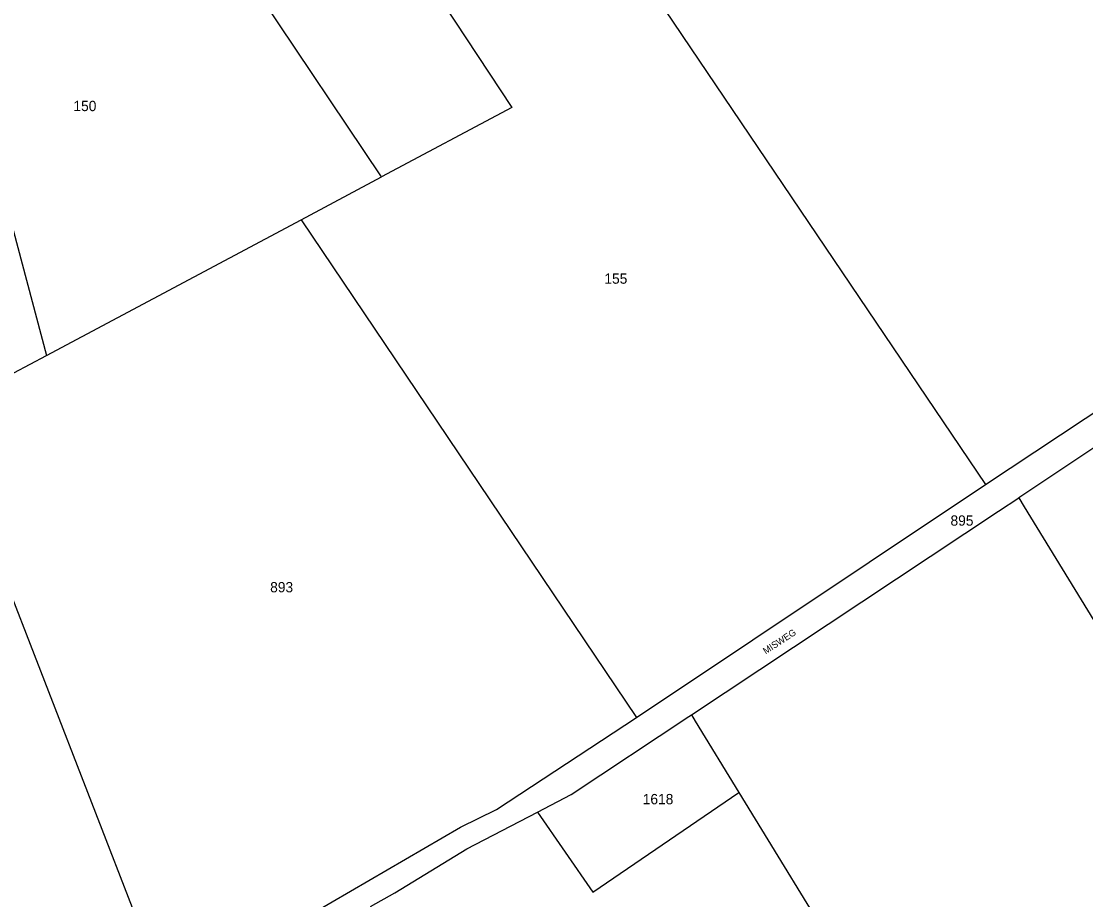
# Model space of a CAD drawing. Extents: x 191922 to 199923, y 328959 to 333350.
# Drawn here: x 193280.5 to 193559.7, y 329819.5 to 330050 of the extents above; entities that cross this region are included whole.
import ezdxf

# ---------------------------------------------------------------- set-up
doc = ezdxf.new("R2010")
doc.units = 0
for name, color, linetype in [('enkelbestemming', 7, 'Continuous'), ('Level 6', 7, 'Continuous'), ('Maatvoering_symbolen', 7, 'Continuous')]:
    doc.layers.add(name, color=color, linetype=linetype)

msp = doc.modelspace()

# ---------------------------------------------------------------- linework, layer by layer
at = {"layer": 'Level 6'}
for p, q in [((193399.18, 330127.39), (193533.36, 329928.43)), ((193399.18, 330127.39), (193533.36, 329928.43)), ((193374.99, 330009.16), (193328.61, 330078.41)), ((193353.91, 329997.92), (193374.99, 330009.16)), ((193287.14, 329962.36), (193353.91, 329997.92)), ((193353.91, 329997.92), (193441.87, 329867.38)), ((193533.36, 329928.43), (193630.03, 329992.64)), ((193533.36, 329928.43), (193630.03, 329992.64)), ((193264.59, 329950.33), (193287.14, 329962.36)), ((193259.21, 329947.47), (193318.75, 329793.8)), ((193563.61, 329939.28), (193542.09, 329924.95)), ((193441.87, 329867.38), (193533.36, 329928.43)), ((193536.84, 329921.45), (193542.09, 329924.95)), ((193542.09, 329924.95), (193543.53, 329922.6)), ((193456.24, 329868.02), (193536.84, 329921.45)), ((193455.59, 329867.59), (193456.24, 329868.02)), ((193456.24, 329868.02), (193457.24, 329866.42)), ((193457.24, 329866.42), (193468.72, 329847.65)), ((193397.35, 329832.89), (193415.89, 329842.53)), ((193378.43, 329821.33), (193397.35, 329832.89)), ((193372.08, 329817.75), (193378.43, 329821.33))]:
    msp.add_line(p, q, dxfattribs=at)
for points in [[(193361.25, 330100.01), (193409.19, 330027.4), (193374.99, 330009.16)], [(193209.25, 330001.01), (193269.39, 330028.86), (193287.14, 329962.36)], [(193543.53, 329922.6), (193665.21, 329724), (193632.85, 329707.44)], [(193415.89, 329842.53), (193424.7, 329847.11), (193455.59, 329867.59)], [(193318.75, 329793.8), (193395.67, 329838.61), (193405.13, 329843.22), (193441.87, 329867.38)], [(193415.89, 329842.53), (193430.44, 329821.49), (193468.72, 329847.65)], [(193468.72, 329847.65), (193524.78, 329756.02), (193500.46, 329721.8)]]:
    msp.add_lwpolyline(points, dxfattribs=at)

# ---------------------------------------------------------------- texts
at = {"layer": 'enkelbestemming'}
for s, p in [('150', (193294.17, 330026.43)), ('155', (193433.43, 329981.14)), ('895', (193524.21, 329917.67)), ('893', (193345.77, 329900.19)), ('1618', (193443.49, 329844.58))]:
    msp.add_text(s, height=2.7, rotation=0, dxfattribs=at).set_placement(p)
at = {"layer": 'Maatvoering_symbolen'}
msp.add_text('MISWEG', height=1.75, rotation=33.4038, dxfattribs=at).set_placement((193475.76, 329883.87))

doc.saveas('drawing.dxf')
